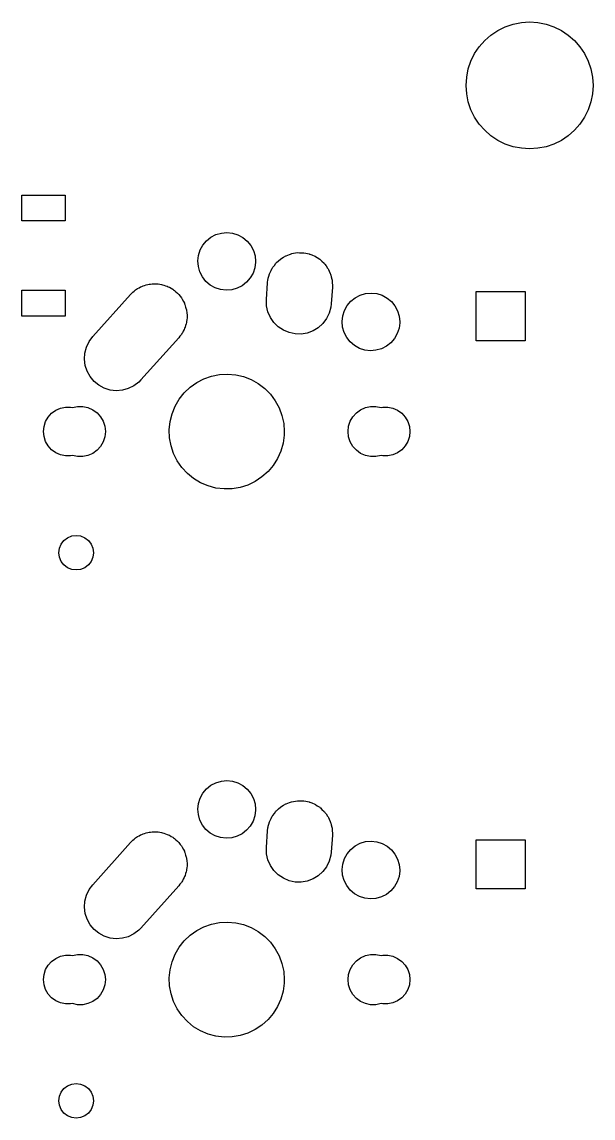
# Model space of a CAD drawing. Extents: x 124.3 to 210.2, y -114.7 to -26.3.
# Drawn here: x 190.4 to 210.2, y -64.3 to -26.3 of the extents above; entities that cross this region are included whole.
import ezdxf

# ---------------------------------------------------------------- set-up
doc = ezdxf.new("R2010")
doc.units = 0
doc.layers.add('BLACK', color=7, linetype='CONTINUOUS')

msp = doc.modelspace()

# ---------------------------------------------------------------- linework, layer by layer
at = {"layer": 'BLACK', "linetype": 'CONTINUOUS'}
for p, q in [((206.661, -26.7546), (206.9, -26.5947)), ((206.9, -26.5947), (207.158, -26.4675)), ((207.158, -26.4675), (207.431, -26.375)), ((207.431, -26.375), (207.713, -26.3188)), ((207.713, -26.3188), (208, -26.3)), ((208, -26.3), (208.287, -26.3188)), ((208.287, -26.3188), (208.569, -26.375)), ((208.569, -26.375), (208.842, -26.4675)), ((208.842, -26.4675), (209.1, -26.5947)), ((209.1, -26.5947), (209.339, -26.7546)), ((206.255, -27.1607), (206.444, -26.9444)), ((206.444, -26.9444), (206.661, -26.7546)), ((209.339, -26.7546), (209.556, -26.9444)), ((209.556, -26.9444), (209.745, -27.1607)), ((206.095, -27.4), (206.255, -27.1607)), ((209.745, -27.1607), (209.905, -27.4)), ((205.875, -27.9306), (205.967, -27.6581)), ((205.967, -27.6581), (206.095, -27.4)), ((209.905, -27.4), (210.033, -27.6581)), ((210.033, -27.6581), (210.125, -27.9306)), ((205.819, -28.2128), (205.875, -27.9306)), ((210.125, -27.9306), (210.181, -28.2128)), ((205.8, -28.5), (205.819, -28.2128)), ((205.819, -28.7872), (205.8, -28.5)), ((210.181, -28.2128), (210.2, -28.5)), ((210.2, -28.5), (210.181, -28.7872)), ((205.875, -29.0694), (205.819, -28.7872)), ((210.181, -28.7872), (210.125, -29.0694)), ((205.967, -29.3419), (205.875, -29.0694)), ((210.125, -29.0694), (210.033, -29.3419)), ((206.095, -29.6), (205.967, -29.3419)), ((206.255, -29.8393), (206.095, -29.6)), ((209.905, -29.6), (209.745, -29.8393)), ((210.033, -29.3419), (209.905, -29.6)), ((206.444, -30.0556), (206.255, -29.8393)), ((209.745, -29.8393), (209.556, -30.0556)), ((206.661, -30.2454), (206.444, -30.0556)), ((206.9, -30.4053), (206.661, -30.2454)), ((209.339, -30.2454), (209.1, -30.4053)), ((209.556, -30.0556), (209.339, -30.2454)), ((207.158, -30.5325), (206.9, -30.4053)), ((207.431, -30.625), (207.158, -30.5325)), ((207.713, -30.6812), (207.431, -30.625)), ((208, -30.7), (207.713, -30.6812)), ((208.287, -30.6812), (208, -30.7)), ((208.569, -30.625), (208.287, -30.6812)), ((208.842, -30.5325), (208.569, -30.625)), ((209.1, -30.4053), (208.842, -30.5325)), ((190.4, -33.2), (190.4, -32.3)), ((190.4, -32.3), (191.9, -32.3)), ((191.9, -32.3), (191.9, -33.2)), ((191.9, -33.2), (190.4, -33.2)), ((196.8, -33.8855), (196.952, -33.7632)), ((196.952, -33.7632), (197.125, -33.6728)), ((197.125, -33.6728), (197.313, -33.6177)), ((197.313, -33.6177), (197.507, -33.6)), ((197.507, -33.6), (197.701, -33.6204)), ((197.701, -33.6204), (197.888, -33.6781)), ((197.888, -33.6781), (198.059, -33.771)), ((198.059, -33.771), (198.21, -33.8954)), ((196.581, -34.2061), (196.675, -34.035)), ((196.675, -34.035), (196.8, -33.8855)), ((198.21, -33.8954), (198.333, -34.0466)), ((198.333, -34.0466), (198.425, -34.2189)), ((196.5, -34.586), (196.522, -34.3921)), ((196.522, -34.3921), (196.581, -34.2061)), ((198.425, -34.2189), (198.481, -34.4058)), ((198.481, -34.4058), (198.5, -34.6)), ((199.295, -34.5836), (199.364, -34.5203)), ((199.364, -34.5203), (199.373, -34.5148)), ((199.373, -34.5148), (199.379, -34.5099)), ((199.379, -34.5099), (199.468, -34.4566)), ((199.468, -34.4566), (199.546, -34.4088)), ((199.546, -34.4088), (199.552, -34.4066)), ((199.552, -34.4066), (199.556, -34.4046)), ((199.556, -34.4046), (199.681, -34.3584)), ((199.681, -34.3584), (199.746, -34.3338)), ((199.746, -34.3338), (199.748, -34.3335)), ((199.748, -34.3335), (199.749, -34.3333)), ((199.749, -34.3333), (199.952, -34.2985)), ((199.952, -34.2985), (199.954, -34.2985)), ((199.954, -34.2985), (199.957, -34.298)), ((199.957, -34.298), (200.02, -34.2994)), ((200.02, -34.2994), (200.158, -34.3012)), ((200.158, -34.3012), (200.164, -34.3025)), ((200.164, -34.3025), (200.171, -34.3027)), ((200.171, -34.3027), (200.24, -34.3176)), ((200.24, -34.3176), (200.36, -34.3413)), ((200.36, -34.3413), (200.37, -34.3456)), ((200.37, -34.3456), (200.38, -34.3476)), ((200.38, -34.3476), (200.446, -34.3758)), ((200.446, -34.3758), (200.551, -34.4176)), ((200.551, -34.4176), (200.564, -34.4262)), ((200.564, -34.4262), (200.576, -34.4313)), ((200.576, -34.4313), (200.635, -34.4707)), ((200.635, -34.4707), (200.725, -34.5275)), ((200.725, -34.5275), (200.74, -34.5415)), ((200.74, -34.5415), (200.754, -34.5506)), ((200.754, -34.5506), (200.802, -34.5989)), ((196.516, -34.7805), (196.5, -34.586)), ((196.57, -34.9681), (196.516, -34.7805)), ((198.475, -34.8215), (198.414, -35.0067)), ((198.5, -34.6279), (198.475, -34.8215)), ((198.5, -34.6), (198.5, -34.6279)), ((199.001, -34.9895), (199.039, -34.9164)), ((199.039, -34.9164), (199.078, -34.8355)), ((199.078, -34.8355), (199.09, -34.8202)), ((199.09, -34.8202), (199.096, -34.8073)), ((199.096, -34.8073), (199.151, -34.7385)), ((199.151, -34.7385), (199.206, -34.6643)), ((199.206, -34.6643), (199.217, -34.6543)), ((199.217, -34.6543), (199.224, -34.6456)), ((199.224, -34.6456), (199.295, -34.5836)), ((200.802, -34.5989), (200.876, -34.6672)), ((200.876, -34.6672), (200.891, -34.6875)), ((200.891, -34.6875), (200.905, -34.7014)), ((200.905, -34.7014), (200.942, -34.7559)), ((200.942, -34.7559), (200.999, -34.8322)), ((200.999, -34.8322), (201.012, -34.8589)), ((201.012, -34.8589), (201.025, -34.878)), ((201.025, -34.878), (201.051, -34.9362)), ((201.051, -34.9362), (201.09, -35.0168)), ((196.659, -35.1417), (196.57, -34.9681)), ((196.781, -35.2947), (196.659, -35.1417)), ((196.929, -35.4211), (196.781, -35.2947)), ((198.19, -35.3242), (198.036, -35.4443)), ((198.317, -35.1764), (198.19, -35.3242)), ((198.414, -35.0067), (198.317, -35.1764)), ((198.917, -35.3435), (198.93, -35.2343)), ((198.93, -35.2343), (198.937, -35.208)), ((198.937, -35.208), (198.94, -35.1861)), ((198.94, -35.1861), (198.963, -35.1113)), ((198.963, -35.1113), (198.985, -35.0278)), ((198.985, -35.0278), (198.995, -35.007)), ((198.995, -35.007), (199.001, -34.9895)), ((201.09, -35.0168), (201.1, -35.0499)), ((201.1, -35.0499), (201.11, -35.0742)), ((201.11, -35.0742), (201.123, -35.1335)), ((201.123, -35.1335), (201.146, -35.215)), ((201.146, -35.215), (201.15, -35.2537)), ((201.15, -35.2537), (201.156, -35.2829)), ((201.156, -35.2829), (201.158, -35.3408)), ((190.4, -36.5), (190.4, -35.6)), ((190.4, -35.6), (191.9, -35.6)), ((191.9, -35.6), (191.9, -36.5)), ((194.184, -35.7256), (194.195, -35.7155)), ((194.195, -35.7155), (194.24, -35.6706)), ((194.24, -35.6706), (194.289, -35.6338)), ((194.289, -35.6338), (194.339, -35.5899)), ((194.339, -35.5899), (194.377, -35.5671)), ((194.377, -35.5671), (194.411, -35.5418)), ((194.411, -35.5418), (194.462, -35.5165)), ((194.462, -35.5165), (194.516, -35.4846)), ((194.516, -35.4846), (194.561, -35.4678)), ((194.561, -35.4678), (194.602, -35.4476)), ((194.602, -35.4476), (194.654, -35.4334)), ((194.654, -35.4334), (194.709, -35.4133)), ((194.709, -35.4133), (194.761, -35.4044)), ((194.761, -35.4044), (194.809, -35.3914)), ((194.809, -35.3914), (194.859, -35.3876)), ((194.859, -35.3876), (194.912, -35.3785)), ((194.912, -35.3785), (194.969, -35.3792)), ((194.969, -35.3792), (195.022, -35.3752)), ((195.022, -35.3752), (195.068, -35.3805)), ((195.068, -35.3805), (195.118, -35.3812)), ((195.118, -35.3812), (195.178, -35.3931)), ((195.178, -35.3931), (195.234, -35.3996)), ((195.234, -35.3996), (195.275, -35.4124)), ((195.275, -35.4124), (195.32, -35.4213)), ((195.32, -35.4213), (195.381, -35.4457)), ((195.381, -35.4457), (195.438, -35.4637)), ((195.438, -35.4637), (195.472, -35.4822)), ((195.472, -35.4822), (195.511, -35.4976)), ((195.511, -35.4976), (195.57, -35.535)), ((195.57, -35.535), (195.626, -35.5651)), ((195.626, -35.5651), (195.653, -35.5875)), ((195.653, -35.5875), (195.685, -35.6075)), ((195.685, -35.6075), (195.74, -35.6582)), ((195.74, -35.6582), (195.791, -35.7003)), ((195.791, -35.7003), (195.812, -35.7246)), ((197.1, -35.5164), (196.929, -35.4211)), ((197.285, -35.5767), (197.1, -35.5164)), ((197.479, -35.5998), (197.285, -35.5767)), ((197.674, -35.5848), (197.479, -35.5998)), ((197.862, -35.5323), (197.674, -35.5848)), ((198.036, -35.4443), (197.862, -35.5323)), ((198.878, -35.9235), (198.917, -35.3435)), ((201.162, -35.4965), (201.122, -36.0765)), ((201.158, -35.3408), (201.165, -35.42)), ((201.163, -35.4789), (201.162, -35.4905)), ((201.162, -35.4905), (201.162, -35.4965)), ((201.165, -35.42), (201.163, -35.4789)), ((202.125, -35.7728), (202.313, -35.7177)), ((202.313, -35.7177), (202.507, -35.7)), ((202.507, -35.7), (202.701, -35.7204)), ((206.15, -37.35), (206.15, -35.65)), ((206.15, -35.65), (207.85, -35.65)), ((207.85, -35.65), (207.85, -37.35)), ((192.853, -37.2087), (194.163, -35.7487)), ((194.163, -35.7487), (194.178, -35.7332)), ((194.178, -35.7332), (194.184, -35.7256)), ((195.812, -35.7246), (195.836, -35.7472)), ((195.836, -35.7472), (195.884, -35.8109)), ((195.884, -35.8109), (195.928, -35.8644)), ((195.928, -35.8644), (195.942, -35.8887)), ((195.942, -35.8887), (195.959, -35.9122)), ((195.959, -35.9122), (195.997, -35.9879)), ((195.997, -35.9879), (196.032, -36.0514)), ((196.032, -36.0514), (196.039, -36.0742)), ((196.039, -36.0742), (196.05, -36.0968)), ((196.05, -36.0968), (196.075, -36.1832)), ((198.883, -36.1371), (198.878, -35.9235)), ((201.122, -36.0765), (201.11, -36.1857)), ((201.675, -36.135), (201.8, -35.9855)), ((201.8, -35.9855), (201.952, -35.8632)), ((201.952, -35.8632), (202.125, -35.7728)), ((202.701, -35.7204), (202.888, -35.7781)), ((202.888, -35.7781), (203.059, -35.871)), ((203.059, -35.871), (203.21, -35.9954)), ((203.21, -35.9954), (203.333, -36.1466)), ((196.075, -36.1832), (196.098, -36.2546)), ((196.098, -36.2546), (196.1, -36.2746)), ((196.1, -36.2746), (196.106, -36.295)), ((196.106, -36.295), (196.115, -36.3903)), ((196.115, -36.3903), (196.124, -36.4666)), ((196.124, -36.4666), (196.123, -36.4829)), ((198.929, -36.3458), (198.883, -36.1371)), ((199.014, -36.542), (198.929, -36.3458)), ((201.054, -36.3921), (200.961, -36.5845)), ((201.11, -36.1857), (201.054, -36.3921)), ((201.522, -36.4921), (201.581, -36.3061)), ((201.581, -36.3061), (201.675, -36.135)), ((203.333, -36.1466), (203.425, -36.3189)), ((203.425, -36.3189), (203.481, -36.5058)), ((191.9, -36.5), (190.4, -36.5)), ((196.072, -36.8271), (196.056, -36.8866)), ((196.094, -36.7626), (196.072, -36.8271)), ((196.1, -36.7194), (196.094, -36.7626)), ((196.111, -36.6799), (196.1, -36.7194)), ((196.114, -36.6219), (196.111, -36.6799)), ((196.123, -36.5589), (196.114, -36.6219)), ((196.123, -36.4829), (196.125, -36.5)), ((196.125, -36.5), (196.123, -36.5589)), ((199.134, -36.7186), (199.014, -36.542)), ((199.286, -36.8693), (199.134, -36.7186)), ((200.833, -36.7557), (200.675, -36.8996)), ((200.961, -36.5845), (200.833, -36.7557)), ((201.5, -36.686), (201.522, -36.4921)), ((201.516, -36.8805), (201.5, -36.686)), ((203.5, -36.7279), (203.475, -36.9215)), ((203.481, -36.5058), (203.5, -36.7)), ((203.5, -36.7), (203.5, -36.7279)), ((192.726, -37.3806), (192.853, -37.2087)), ((195.878, -37.1966), (195.837, -37.2513)), ((195.927, -37.1372), (195.878, -37.1966)), ((195.944, -37.1063), (195.927, -37.1372)), ((195.964, -37.0794), (195.944, -37.1063)), ((195.992, -37.0209), (195.964, -37.0794)), ((196.028, -36.9576), (195.992, -37.0209)), ((196.04, -36.9201), (196.028, -36.9576)), ((196.056, -36.8866), (196.04, -36.9201)), ((199.463, -36.9887), (199.286, -36.8693)), ((199.66, -37.0723), (199.463, -36.9887)), ((199.869, -37.1173), (199.66, -37.0723)), ((200.082, -37.122), (199.869, -37.1173)), ((200.293, -37.0862), (200.082, -37.122)), ((200.493, -37.0111), (200.293, -37.0862)), ((200.675, -36.8996), (200.493, -37.0111)), ((201.57, -37.0681), (201.516, -36.8805)), ((201.659, -37.2417), (201.57, -37.0681)), ((203.414, -37.1067), (203.317, -37.2764)), ((203.475, -36.9215), (203.414, -37.1067)), ((192.579, -37.7801), (192.634, -37.5734)), ((192.634, -37.5734), (192.726, -37.3806)), ((195.837, -37.2513), (194.527, -38.7113)), ((201.781, -37.3947), (201.659, -37.2417)), ((201.929, -37.5211), (201.781, -37.3947)), ((202.1, -37.6164), (201.929, -37.5211)), ((202.285, -37.6767), (202.1, -37.6164)), ((203.036, -37.5443), (202.862, -37.6323)), ((203.19, -37.4242), (203.036, -37.5443)), ((203.317, -37.2764), (203.19, -37.4242)), ((207.85, -37.35), (206.15, -37.35)), ((192.565, -37.9934), (192.579, -37.7801)), ((192.592, -38.2054), (192.565, -37.9934)), ((202.479, -37.6998), (202.285, -37.6767)), ((202.674, -37.6848), (202.479, -37.6998)), ((202.862, -37.6323), (202.674, -37.6848)), ((192.658, -38.4086), (192.592, -38.2054)), ((192.762, -38.5956), (192.658, -38.4086)), ((192.899, -38.7597), (192.762, -38.5956)), ((193.064, -38.8949), (192.899, -38.7597)), ((194.527, -38.7113), (194.45, -38.7894)), ((196.458, -38.7999), (196.708, -38.6701)), ((196.708, -38.6701), (196.974, -38.5768)), ((196.974, -38.5768), (197.25, -38.5218)), ((197.25, -38.5218), (197.531, -38.5063)), ((197.531, -38.5063), (197.812, -38.5306)), ((197.812, -38.5306), (198.086, -38.5942)), ((198.086, -38.5942), (198.349, -38.6959)), ((198.349, -38.6959), (198.595, -38.8335)), ((193.252, -38.9963), (193.064, -38.8949)), ((193.456, -39.0604), (193.252, -38.9963)), ((193.668, -39.0848), (193.456, -39.0604)), ((193.881, -39.0686), (193.668, -39.0848)), ((194.088, -39.0124), (193.881, -39.0686)), ((194.279, -38.9182), (194.088, -39.0124)), ((194.45, -38.7894), (194.279, -38.9182)), ((196.025, -39.1581), (196.229, -38.9637)), ((196.229, -38.9637), (196.458, -38.7999)), ((198.595, -38.8335), (198.819, -39.0044)), ((198.819, -39.0044), (199.016, -39.2051)), ((195.709, -39.6228), (195.851, -39.3793)), ((195.851, -39.3793), (196.025, -39.1581)), ((199.016, -39.2051), (199.184, -39.4316)), ((199.184, -39.4316), (199.317, -39.6795)), ((191.312, -40.0004), (191.431, -39.8683)), ((191.431, -39.8683), (191.575, -39.7639)), ((191.575, -39.7639), (191.737, -39.6916)), ((191.737, -39.6916), (191.911, -39.6547)), ((191.911, -39.6547), (192.089, -39.6547)), ((192.089, -39.6547), (192.15, -39.6677)), ((192.15, -39.6677), (192.329, -39.6298)), ((192.329, -39.6298), (192.511, -39.6298)), ((192.511, -39.6298), (192.69, -39.6678)), ((192.69, -39.6678), (192.857, -39.7422)), ((192.857, -39.7422), (193.005, -39.8497)), ((193.005, -39.8497), (193.128, -39.9857)), ((195.536, -40.1572), (195.604, -39.8839)), ((195.604, -39.8839), (195.709, -39.6228)), ((199.317, -39.6795), (199.415, -39.9437)), ((201.872, -39.9857), (201.995, -39.8497)), ((201.995, -39.8497), (202.142, -39.7422)), ((202.142, -39.7422), (202.31, -39.6678)), ((202.31, -39.6678), (202.489, -39.6298)), ((202.489, -39.6298), (202.671, -39.6298)), ((202.671, -39.6298), (202.85, -39.6677)), ((202.85, -39.6677), (202.911, -39.6547)), ((202.911, -39.6547), (203.089, -39.6547)), ((203.089, -39.6547), (203.263, -39.6916)), ((203.263, -39.6916), (203.425, -39.7639)), ((203.425, -39.7639), (203.569, -39.8683)), ((203.569, -39.8683), (203.688, -40.0004)), ((191.169, -40.3233), (191.223, -40.1543)), ((191.223, -40.1543), (191.312, -40.0004)), ((193.128, -39.9857), (193.219, -40.1441)), ((193.219, -40.1441), (193.276, -40.3181)), ((195.507, -40.4374), (195.536, -40.1572)), ((199.415, -39.9437), (199.474, -40.2191)), ((199.474, -40.2191), (199.494, -40.5)), ((201.724, -40.3181), (201.781, -40.1441)), ((201.781, -40.1441), (201.872, -39.9857)), ((203.688, -40.0004), (203.777, -40.1543)), ((203.777, -40.1543), (203.831, -40.3233)), ((191.15, -40.5), (191.169, -40.3233)), ((191.169, -40.6767), (191.15, -40.5)), ((193.276, -40.3181), (193.295, -40.5)), ((193.295, -40.5), (193.276, -40.6819)), ((195.518, -40.7188), (195.507, -40.4374)), ((199.49, -40.6252), (199.452, -40.9043)), ((199.494, -40.5), (199.49, -40.6252)), ((201.705, -40.5), (201.724, -40.3181)), ((201.724, -40.6819), (201.705, -40.5)), ((203.831, -40.3233), (203.85, -40.5)), ((203.85, -40.5), (203.831, -40.6767)), ((191.223, -40.8457), (191.169, -40.6767)), ((191.312, -40.9996), (191.223, -40.8457)), ((191.431, -41.1317), (191.312, -40.9996)), ((193.128, -41.0143), (193.005, -41.1503)), ((193.219, -40.8559), (193.128, -41.0143)), ((193.276, -40.6819), (193.219, -40.8559)), ((195.569, -40.9959), (195.518, -40.7188)), ((195.658, -41.263), (195.569, -40.9959)), ((199.452, -40.9043), (199.376, -41.1754)), ((201.781, -40.8559), (201.724, -40.6819)), ((201.872, -41.0143), (201.781, -40.8559)), ((201.995, -41.1503), (201.872, -41.0143)), ((203.688, -40.9996), (203.569, -41.1317)), ((203.777, -40.8457), (203.688, -40.9996)), ((203.831, -40.6767), (203.777, -40.8457)), ((191.575, -41.2361), (191.431, -41.1317)), ((191.737, -41.3084), (191.575, -41.2361)), ((191.911, -41.3453), (191.737, -41.3084)), ((192.089, -41.3453), (191.911, -41.3453)), ((192.15, -41.3323), (192.089, -41.3453)), ((192.329, -41.3702), (192.15, -41.3323)), ((192.511, -41.3702), (192.329, -41.3702)), ((192.69, -41.3322), (192.511, -41.3702)), ((192.857, -41.2578), (192.69, -41.3322)), ((193.005, -41.1503), (192.857, -41.2578)), ((195.784, -41.515), (195.658, -41.263)), ((199.376, -41.1754), (199.262, -41.433)), ((202.142, -41.2578), (201.995, -41.1503)), ((202.31, -41.3322), (202.142, -41.2578)), ((202.489, -41.3702), (202.31, -41.3322)), ((202.671, -41.3702), (202.489, -41.3702)), ((202.85, -41.3323), (202.671, -41.3702)), ((202.911, -41.3453), (202.85, -41.3323)), ((203.089, -41.3453), (202.911, -41.3453)), ((203.263, -41.3084), (203.089, -41.3453)), ((203.425, -41.2361), (203.263, -41.3084)), ((203.569, -41.1317), (203.425, -41.2361)), ((195.944, -41.7467), (195.784, -41.515)), ((196.135, -41.9535), (195.944, -41.7467)), ((199.113, -41.672), (198.932, -41.8876)), ((199.262, -41.433), (199.113, -41.672)), ((196.353, -42.1313), (196.135, -41.9535)), ((196.595, -42.2766), (196.353, -42.1313)), ((198.722, -42.0755), (198.488, -42.232)), ((198.932, -41.8876), (198.722, -42.0755)), ((196.854, -42.3864), (196.595, -42.2766)), ((197.126, -42.4586), (196.854, -42.3864)), ((197.406, -42.4917), (197.126, -42.4586)), ((197.688, -42.4851), (197.406, -42.4917)), ((197.965, -42.4388), (197.688, -42.4851)), ((198.234, -42.3539), (197.965, -42.4388)), ((198.488, -42.232), (198.234, -42.3539)), ((191.7, -44.5447), (191.76, -44.4)), ((191.76, -44.4), (191.856, -44.2757)), ((191.856, -44.2757), (191.98, -44.1804)), ((191.98, -44.1804), (192.125, -44.1204)), ((192.125, -44.1204), (192.28, -44.1)), ((192.28, -44.1), (192.435, -44.1204)), ((192.435, -44.1204), (192.58, -44.1804)), ((192.58, -44.1804), (192.704, -44.2757)), ((192.704, -44.2757), (192.8, -44.4)), ((192.8, -44.4), (192.86, -44.5447)), ((191.68, -44.7), (191.7, -44.5447)), ((191.7, -44.8553), (191.68, -44.7)), ((192.86, -44.5447), (192.88, -44.7)), ((192.88, -44.7), (192.86, -44.8553)), ((191.76, -45), (191.7, -44.8553)), ((191.856, -45.1243), (191.76, -45)), ((191.98, -45.2196), (191.856, -45.1243)), ((192.125, -45.2796), (191.98, -45.2196)), ((192.58, -45.2196), (192.435, -45.2796)), ((192.704, -45.1243), (192.58, -45.2196)), ((192.8, -45), (192.704, -45.1243)), ((192.86, -44.8553), (192.8, -45)), ((192.28, -45.3), (192.125, -45.2796)), ((192.435, -45.2796), (192.28, -45.3)), ((196.8, -52.8855), (196.952, -52.7632)), ((196.952, -52.7632), (197.125, -52.6728)), ((197.125, -52.6728), (197.313, -52.6177)), ((197.313, -52.6177), (197.507, -52.6)), ((197.507, -52.6), (197.701, -52.6204)), ((197.701, -52.6204), (197.888, -52.6781)), ((197.888, -52.6781), (198.059, -52.771)), ((198.059, -52.771), (198.21, -52.8954)), ((196.581, -53.2061), (196.675, -53.035)), ((196.675, -53.035), (196.8, -52.8855)), ((198.21, -52.8954), (198.333, -53.0466)), ((198.333, -53.0466), (198.425, -53.2189)), ((196.5, -53.586), (196.522, -53.3921)), ((196.522, -53.3921), (196.581, -53.2061)), ((198.425, -53.2189), (198.481, -53.4058)), ((198.481, -53.4058), (198.5, -53.6)), ((199.295, -53.5836), (199.364, -53.5203)), ((199.364, -53.5203), (199.373, -53.5148)), ((199.373, -53.5148), (199.379, -53.5099)), ((199.379, -53.5099), (199.468, -53.4566)), ((199.468, -53.4566), (199.546, -53.4088)), ((199.546, -53.4088), (199.552, -53.4066)), ((199.552, -53.4066), (199.556, -53.4046)), ((199.556, -53.4046), (199.681, -53.3584)), ((199.681, -53.3584), (199.746, -53.3338)), ((199.746, -53.3338), (199.748, -53.3335)), ((199.748, -53.3335), (199.749, -53.3333)), ((199.749, -53.3333), (199.952, -53.2985)), ((199.952, -53.2985), (199.954, -53.2985)), ((199.954, -53.2985), (199.957, -53.298)), ((199.957, -53.298), (200.02, -53.2994)), ((200.02, -53.2994), (200.158, -53.3012)), ((200.158, -53.3012), (200.164, -53.3025)), ((200.164, -53.3025), (200.171, -53.3027)), ((200.171, -53.3027), (200.24, -53.3176)), ((200.24, -53.3176), (200.36, -53.3413)), ((200.36, -53.3413), (200.37, -53.3456)), ((200.37, -53.3456), (200.38, -53.3476)), ((200.38, -53.3476), (200.446, -53.3758)), ((200.446, -53.3758), (200.551, -53.4176)), ((200.551, -53.4176), (200.564, -53.4262)), ((200.564, -53.4262), (200.576, -53.4313)), ((200.576, -53.4313), (200.635, -53.4707)), ((200.635, -53.4707), (200.725, -53.5275)), ((200.725, -53.5275), (200.74, -53.5415)), ((200.74, -53.5415), (200.754, -53.5506)), ((200.754, -53.5506), (200.802, -53.5989)), ((196.516, -53.7805), (196.5, -53.586)), ((196.57, -53.9681), (196.516, -53.7805)), ((198.475, -53.8215), (198.414, -54.0067)), ((198.5, -53.6279), (198.475, -53.8215)), ((198.5, -53.6), (198.5, -53.6279)), ((199.001, -53.9895), (199.039, -53.9164)), ((199.039, -53.9164), (199.078, -53.8355)), ((199.078, -53.8355), (199.09, -53.8202)), ((199.09, -53.8202), (199.096, -53.8073)), ((199.096, -53.8073), (199.151, -53.7385)), ((199.151, -53.7385), (199.206, -53.6643)), ((199.206, -53.6643), (199.217, -53.6543)), ((199.217, -53.6543), (199.224, -53.6456)), ((199.224, -53.6456), (199.295, -53.5836)), ((200.802, -53.5989), (200.876, -53.6672)), ((200.876, -53.6672), (200.891, -53.6875)), ((200.891, -53.6875), (200.905, -53.7014)), ((200.905, -53.7014), (200.942, -53.7559)), ((200.942, -53.7559), (200.999, -53.8322)), ((200.999, -53.8322), (201.012, -53.8589)), ((201.012, -53.8589), (201.025, -53.878)), ((201.025, -53.878), (201.051, -53.9362)), ((201.051, -53.9362), (201.09, -54.0168)), ((196.659, -54.1417), (196.57, -53.9681)), ((196.781, -54.2947), (196.659, -54.1417)), ((196.929, -54.4211), (196.781, -54.2947)), ((198.19, -54.3242), (198.036, -54.4443)), ((198.317, -54.1764), (198.19, -54.3242)), ((198.414, -54.0067), (198.317, -54.1764)), ((198.917, -54.3435), (198.93, -54.2343)), ((198.93, -54.2343), (198.937, -54.208)), ((198.937, -54.208), (198.94, -54.1861)), ((198.94, -54.1861), (198.963, -54.1113)), ((198.963, -54.1113), (198.985, -54.0278)), ((198.985, -54.0278), (198.995, -54.007)), ((198.995, -54.007), (199.001, -53.9895)), ((201.09, -54.0168), (201.1, -54.0499)), ((201.1, -54.0499), (201.11, -54.0742)), ((201.11, -54.0742), (201.123, -54.1335)), ((201.123, -54.1335), (201.146, -54.215)), ((201.146, -54.215), (201.15, -54.2537)), ((201.15, -54.2537), (201.156, -54.2829)), ((201.156, -54.2829), (201.158, -54.3408)), ((194.184, -54.7256), (194.195, -54.7155)), ((194.195, -54.7155), (194.24, -54.6706)), ((194.24, -54.6706), (194.289, -54.6338)), ((194.289, -54.6338), (194.339, -54.5899)), ((194.339, -54.5899), (194.377, -54.5671)), ((194.377, -54.5671), (194.411, -54.5418)), ((194.411, -54.5418), (194.462, -54.5165)), ((194.462, -54.5165), (194.516, -54.4846)), ((194.516, -54.4846), (194.561, -54.4678)), ((194.561, -54.4678), (194.602, -54.4476)), ((194.602, -54.4476), (194.654, -54.4334)), ((194.654, -54.4334), (194.709, -54.4133)), ((194.709, -54.4133), (194.761, -54.4044)), ((194.761, -54.4044), (194.809, -54.3914)), ((194.809, -54.3914), (194.859, -54.3876)), ((194.859, -54.3876), (194.912, -54.3785)), ((194.912, -54.3785), (194.969, -54.3792)), ((194.969, -54.3792), (195.022, -54.3752)), ((195.022, -54.3752), (195.068, -54.3805)), ((195.068, -54.3805), (195.118, -54.3812)), ((195.118, -54.3812), (195.178, -54.3931)), ((195.178, -54.3931), (195.234, -54.3996)), ((195.234, -54.3996), (195.275, -54.4124)), ((195.275, -54.4124), (195.32, -54.4213)), ((195.32, -54.4213), (195.381, -54.4457)), ((195.381, -54.4457), (195.438, -54.4637)), ((195.438, -54.4637), (195.472, -54.4822)), ((195.472, -54.4822), (195.511, -54.4976)), ((195.511, -54.4976), (195.57, -54.535)), ((195.57, -54.535), (195.626, -54.5651)), ((195.626, -54.5651), (195.653, -54.5875)), ((195.653, -54.5875), (195.685, -54.6075)), ((195.685, -54.6075), (195.74, -54.6582)), ((195.74, -54.6582), (195.791, -54.7003)), ((195.791, -54.7003), (195.812, -54.7246)), ((197.1, -54.5164), (196.929, -54.4211)), ((197.285, -54.5767), (197.1, -54.5164)), ((197.479, -54.5998), (197.285, -54.5767)), ((197.674, -54.5848), (197.479, -54.5998)), ((197.862, -54.5323), (197.674, -54.5848)), ((198.036, -54.4443), (197.862, -54.5323)), ((198.878, -54.9235), (198.917, -54.3435)), ((201.162, -54.4965), (201.122, -55.0765)), ((201.158, -54.3408), (201.165, -54.42)), ((201.163, -54.4789), (201.162, -54.4905)), ((201.162, -54.4905), (201.162, -54.4965)), ((201.165, -54.42), (201.163, -54.4789)), ((202.125, -54.7728), (202.313, -54.7177)), ((202.313, -54.7177), (202.507, -54.7)), ((202.507, -54.7), (202.701, -54.7204)), ((206.15, -56.35), (206.15, -54.65)), ((206.15, -54.65), (207.85, -54.65)), ((207.85, -54.65), (207.85, -56.35)), ((192.853, -56.2087), (194.163, -54.7487)), ((194.163, -54.7487), (194.178, -54.7332)), ((194.178, -54.7332), (194.184, -54.7256)), ((195.812, -54.7246), (195.836, -54.7472)), ((195.836, -54.7472), (195.884, -54.8109)), ((195.884, -54.8109), (195.928, -54.8644)), ((195.928, -54.8644), (195.942, -54.8887)), ((195.942, -54.8887), (195.959, -54.9122)), ((195.959, -54.9122), (195.997, -54.9879)), ((195.997, -54.9879), (196.032, -55.0514)), ((196.032, -55.0514), (196.039, -55.0742)), ((196.039, -55.0742), (196.05, -55.0968)), ((196.05, -55.0968), (196.075, -55.1832)), ((198.883, -55.1371), (198.878, -54.9235)), ((201.122, -55.0765), (201.11, -55.1857)), ((201.675, -55.135), (201.8, -54.9855)), ((201.8, -54.9855), (201.952, -54.8632)), ((201.952, -54.8632), (202.125, -54.7728)), ((202.701, -54.7204), (202.888, -54.7781)), ((202.888, -54.7781), (203.059, -54.871)), ((203.059, -54.871), (203.21, -54.9954)), ((203.21, -54.9954), (203.333, -55.1466)), ((196.075, -55.1832), (196.098, -55.2546)), ((196.098, -55.2546), (196.1, -55.2746)), ((196.1, -55.2746), (196.106, -55.295)), ((196.106, -55.295), (196.115, -55.3903)), ((196.115, -55.3903), (196.124, -55.4666)), ((196.124, -55.4666), (196.123, -55.4829)), ((198.929, -55.3458), (198.883, -55.1371)), ((199.014, -55.542), (198.929, -55.3458)), ((201.054, -55.3921), (200.961, -55.5845)), ((201.11, -55.1857), (201.054, -55.3921)), ((201.522, -55.4921), (201.581, -55.3061)), ((201.581, -55.3061), (201.675, -55.135)), ((203.333, -55.1466), (203.425, -55.3189)), ((203.425, -55.3189), (203.481, -55.5058)), ((196.072, -55.8271), (196.056, -55.8866)), ((196.094, -55.7626), (196.072, -55.8271)), ((196.1, -55.7194), (196.094, -55.7626)), ((196.111, -55.6799), (196.1, -55.7194)), ((196.114, -55.6219), (196.111, -55.6799)), ((196.123, -55.5589), (196.114, -55.6219)), ((196.123, -55.4829), (196.125, -55.5)), ((196.125, -55.5), (196.123, -55.5589)), ((199.134, -55.7186), (199.014, -55.542)), ((199.286, -55.8693), (199.134, -55.7186)), ((200.833, -55.7557), (200.675, -55.8996)), ((200.961, -55.5845), (200.833, -55.7557)), ((201.5, -55.686), (201.522, -55.4921)), ((201.516, -55.8805), (201.5, -55.686)), ((203.5, -55.7279), (203.475, -55.9215)), ((203.481, -55.5058), (203.5, -55.7)), ((203.5, -55.7), (203.5, -55.7279)), ((192.726, -56.3806), (192.853, -56.2087)), ((195.878, -56.1966), (195.837, -56.2513)), ((195.927, -56.1372), (195.878, -56.1966)), ((195.944, -56.1063), (195.927, -56.1372)), ((195.964, -56.0794), (195.944, -56.1063)), ((195.992, -56.0209), (195.964, -56.0794)), ((196.028, -55.9576), (195.992, -56.0209)), ((196.04, -55.9201), (196.028, -55.9576)), ((196.056, -55.8866), (196.04, -55.9201)), ((199.463, -55.9887), (199.286, -55.8693)), ((199.66, -56.0723), (199.463, -55.9887)), ((199.869, -56.1173), (199.66, -56.0723)), ((200.082, -56.122), (199.869, -56.1173)), ((200.293, -56.0862), (200.082, -56.122)), ((200.493, -56.0111), (200.293, -56.0862)), ((200.675, -55.8996), (200.493, -56.0111)), ((201.57, -56.0681), (201.516, -55.8805)), ((201.659, -56.2417), (201.57, -56.0681)), ((203.414, -56.1067), (203.317, -56.2764)), ((203.475, -55.9215), (203.414, -56.1067)), ((192.579, -56.7801), (192.634, -56.5734)), ((192.634, -56.5734), (192.726, -56.3806)), ((195.837, -56.2513), (194.527, -57.7113)), ((201.781, -56.3947), (201.659, -56.2417)), ((201.929, -56.5211), (201.781, -56.3947)), ((202.1, -56.6164), (201.929, -56.5211)), ((202.285, -56.6767), (202.1, -56.6164)), ((203.036, -56.5443), (202.862, -56.6323)), ((203.19, -56.4242), (203.036, -56.5443)), ((203.317, -56.2764), (203.19, -56.4242)), ((207.85, -56.35), (206.15, -56.35)), ((192.565, -56.9934), (192.579, -56.7801)), ((192.592, -57.2054), (192.565, -56.9934)), ((202.479, -56.6998), (202.285, -56.6767)), ((202.674, -56.6848), (202.479, -56.6998)), ((202.862, -56.6323), (202.674, -56.6848)), ((192.658, -57.4086), (192.592, -57.2054)), ((192.762, -57.5956), (192.658, -57.4086)), ((192.899, -57.7597), (192.762, -57.5956)), ((193.064, -57.8949), (192.899, -57.7597)), ((194.527, -57.7113), (194.45, -57.7894)), ((196.458, -57.7999), (196.708, -57.6701)), ((196.708, -57.6701), (196.974, -57.5768)), ((196.974, -57.5768), (197.25, -57.5218)), ((197.25, -57.5218), (197.531, -57.5063)), ((197.531, -57.5063), (197.812, -57.5306)), ((197.812, -57.5306), (198.086, -57.5942)), ((198.086, -57.5942), (198.349, -57.6959)), ((198.349, -57.6959), (198.595, -57.8335)), ((193.252, -57.9963), (193.064, -57.8949)), ((193.456, -58.0604), (193.252, -57.9963)), ((193.668, -58.0848), (193.456, -58.0604)), ((193.881, -58.0686), (193.668, -58.0848)), ((194.088, -58.0124), (193.881, -58.0686)), ((194.279, -57.9182), (194.088, -58.0124)), ((194.45, -57.7894), (194.279, -57.9182)), ((196.025, -58.1581), (196.229, -57.9637)), ((196.229, -57.9637), (196.458, -57.7999)), ((198.595, -57.8335), (198.819, -58.0044)), ((198.819, -58.0044), (199.016, -58.2051)), ((195.709, -58.6228), (195.851, -58.3793)), ((195.851, -58.3793), (196.025, -58.1581)), ((199.016, -58.2051), (199.184, -58.4316)), ((199.184, -58.4316), (199.317, -58.6795)), ((191.312, -59.0004), (191.431, -58.8683)), ((191.431, -58.8683), (191.575, -58.7639)), ((191.575, -58.7639), (191.737, -58.6916)), ((191.737, -58.6916), (191.911, -58.6547)), ((191.911, -58.6547), (192.089, -58.6547)), ((192.089, -58.6547), (192.15, -58.6677)), ((192.15, -58.6677), (192.329, -58.6298)), ((192.329, -58.6298), (192.511, -58.6298)), ((192.511, -58.6298), (192.69, -58.6678)), ((192.69, -58.6678), (192.857, -58.7422)), ((192.857, -58.7422), (193.005, -58.8497)), ((193.005, -58.8497), (193.128, -58.9857)), ((195.536, -59.1572), (195.604, -58.8839)), ((195.604, -58.8839), (195.709, -58.6228)), ((199.317, -58.6795), (199.415, -58.9437)), ((201.872, -58.9857), (201.995, -58.8497)), ((201.995, -58.8497), (202.142, -58.7422)), ((202.142, -58.7422), (202.31, -58.6678)), ((202.31, -58.6678), (202.489, -58.6298)), ((202.489, -58.6298), (202.671, -58.6298)), ((202.671, -58.6298), (202.85, -58.6677)), ((202.85, -58.6677), (202.911, -58.6547)), ((202.911, -58.6547), (203.089, -58.6547)), ((203.089, -58.6547), (203.263, -58.6916)), ((203.263, -58.6916), (203.425, -58.7639)), ((203.425, -58.7639), (203.569, -58.8683)), ((203.569, -58.8683), (203.688, -59.0004)), ((191.169, -59.3233), (191.223, -59.1543)), ((191.223, -59.1543), (191.312, -59.0004)), ((193.128, -58.9857), (193.219, -59.1441)), ((193.219, -59.1441), (193.276, -59.3181)), ((195.507, -59.4374), (195.536, -59.1572)), ((199.415, -58.9437), (199.474, -59.2191)), ((199.474, -59.2191), (199.494, -59.5)), ((201.724, -59.3181), (201.781, -59.1441)), ((201.781, -59.1441), (201.872, -58.9857)), ((203.688, -59.0004), (203.777, -59.1543)), ((203.777, -59.1543), (203.831, -59.3233)), ((191.15, -59.5), (191.169, -59.3233)), ((191.169, -59.6767), (191.15, -59.5)), ((193.276, -59.3181), (193.295, -59.5)), ((193.295, -59.5), (193.276, -59.6819)), ((195.518, -59.7188), (195.507, -59.4374)), ((199.49, -59.6252), (199.452, -59.9043)), ((199.494, -59.5), (199.49, -59.6252)), ((201.705, -59.5), (201.724, -59.3181)), ((201.724, -59.6819), (201.705, -59.5)), ((203.831, -59.3233), (203.85, -59.5)), ((203.85, -59.5), (203.831, -59.6767)), ((191.223, -59.8457), (191.169, -59.6767)), ((191.312, -59.9996), (191.223, -59.8457)), ((191.431, -60.1317), (191.312, -59.9996)), ((193.128, -60.0143), (193.005, -60.1503)), ((193.219, -59.8559), (193.128, -60.0143)), ((193.276, -59.6819), (193.219, -59.8559)), ((195.569, -59.9959), (195.518, -59.7188)), ((195.658, -60.263), (195.569, -59.9959)), ((199.452, -59.9043), (199.376, -60.1754)), ((201.781, -59.8559), (201.724, -59.6819)), ((201.872, -60.0143), (201.781, -59.8559)), ((201.995, -60.1503), (201.872, -60.0143)), ((203.688, -59.9996), (203.569, -60.1317)), ((203.777, -59.8457), (203.688, -59.9996)), ((203.831, -59.6767), (203.777, -59.8457)), ((191.575, -60.2361), (191.431, -60.1317)), ((191.737, -60.3084), (191.575, -60.2361)), ((191.911, -60.3453), (191.737, -60.3084)), ((192.089, -60.3453), (191.911, -60.3453)), ((192.15, -60.3323), (192.089, -60.3453)), ((192.329, -60.3702), (192.15, -60.3323)), ((192.511, -60.3702), (192.329, -60.3702)), ((192.69, -60.3322), (192.511, -60.3702)), ((192.857, -60.2578), (192.69, -60.3322)), ((193.005, -60.1503), (192.857, -60.2578)), ((195.784, -60.515), (195.658, -60.263)), ((199.376, -60.1754), (199.262, -60.433)), ((202.142, -60.2578), (201.995, -60.1503)), ((202.31, -60.3322), (202.142, -60.2578)), ((202.489, -60.3702), (202.31, -60.3322)), ((202.671, -60.3702), (202.489, -60.3702)), ((202.85, -60.3323), (202.671, -60.3702)), ((202.911, -60.3453), (202.85, -60.3323)), ((203.089, -60.3453), (202.911, -60.3453)), ((203.263, -60.3084), (203.089, -60.3453)), ((203.425, -60.2361), (203.263, -60.3084)), ((203.569, -60.1317), (203.425, -60.2361)), ((195.944, -60.7467), (195.784, -60.515)), ((196.135, -60.9535), (195.944, -60.7467)), ((199.113, -60.672), (198.932, -60.8876)), ((199.262, -60.433), (199.113, -60.672)), ((196.353, -61.1313), (196.135, -60.9535)), ((196.595, -61.2766), (196.353, -61.1313)), ((198.722, -61.0755), (198.488, -61.232)), ((198.932, -60.8876), (198.722, -61.0755)), ((196.854, -61.3864), (196.595, -61.2766)), ((197.126, -61.4586), (196.854, -61.3864)), ((197.406, -61.4917), (197.126, -61.4586)), ((197.688, -61.4851), (197.406, -61.4917)), ((197.965, -61.4388), (197.688, -61.4851)), ((198.234, -61.3539), (197.965, -61.4388)), ((198.488, -61.232), (198.234, -61.3539)), ((191.7, -63.5447), (191.76, -63.4)), ((191.76, -63.4), (191.856, -63.2757)), ((191.856, -63.2757), (191.98, -63.1804)), ((191.98, -63.1804), (192.125, -63.1204)), ((192.125, -63.1204), (192.28, -63.1)), ((192.28, -63.1), (192.435, -63.1204)), ((192.435, -63.1204), (192.58, -63.1804)), ((192.58, -63.1804), (192.704, -63.2757)), ((192.704, -63.2757), (192.8, -63.4)), ((192.8, -63.4), (192.86, -63.5447)), ((191.68, -63.7), (191.7, -63.5447)), ((191.7, -63.8553), (191.68, -63.7)), ((192.86, -63.5447), (192.88, -63.7)), ((192.88, -63.7), (192.86, -63.8553)), ((191.76, -64), (191.7, -63.8553)), ((191.856, -64.1243), (191.76, -64)), ((191.98, -64.2196), (191.856, -64.1243)), ((192.125, -64.2796), (191.98, -64.2196)), ((192.58, -64.2196), (192.435, -64.2796)), ((192.704, -64.1243), (192.58, -64.2196)), ((192.8, -64), (192.704, -64.1243)), ((192.86, -63.8553), (192.8, -64)), ((192.28, -64.3), (192.125, -64.2796)), ((192.435, -64.2796), (192.28, -64.3))]:
    msp.add_line(p, q, dxfattribs=at)

doc.saveas('drawing.dxf')
